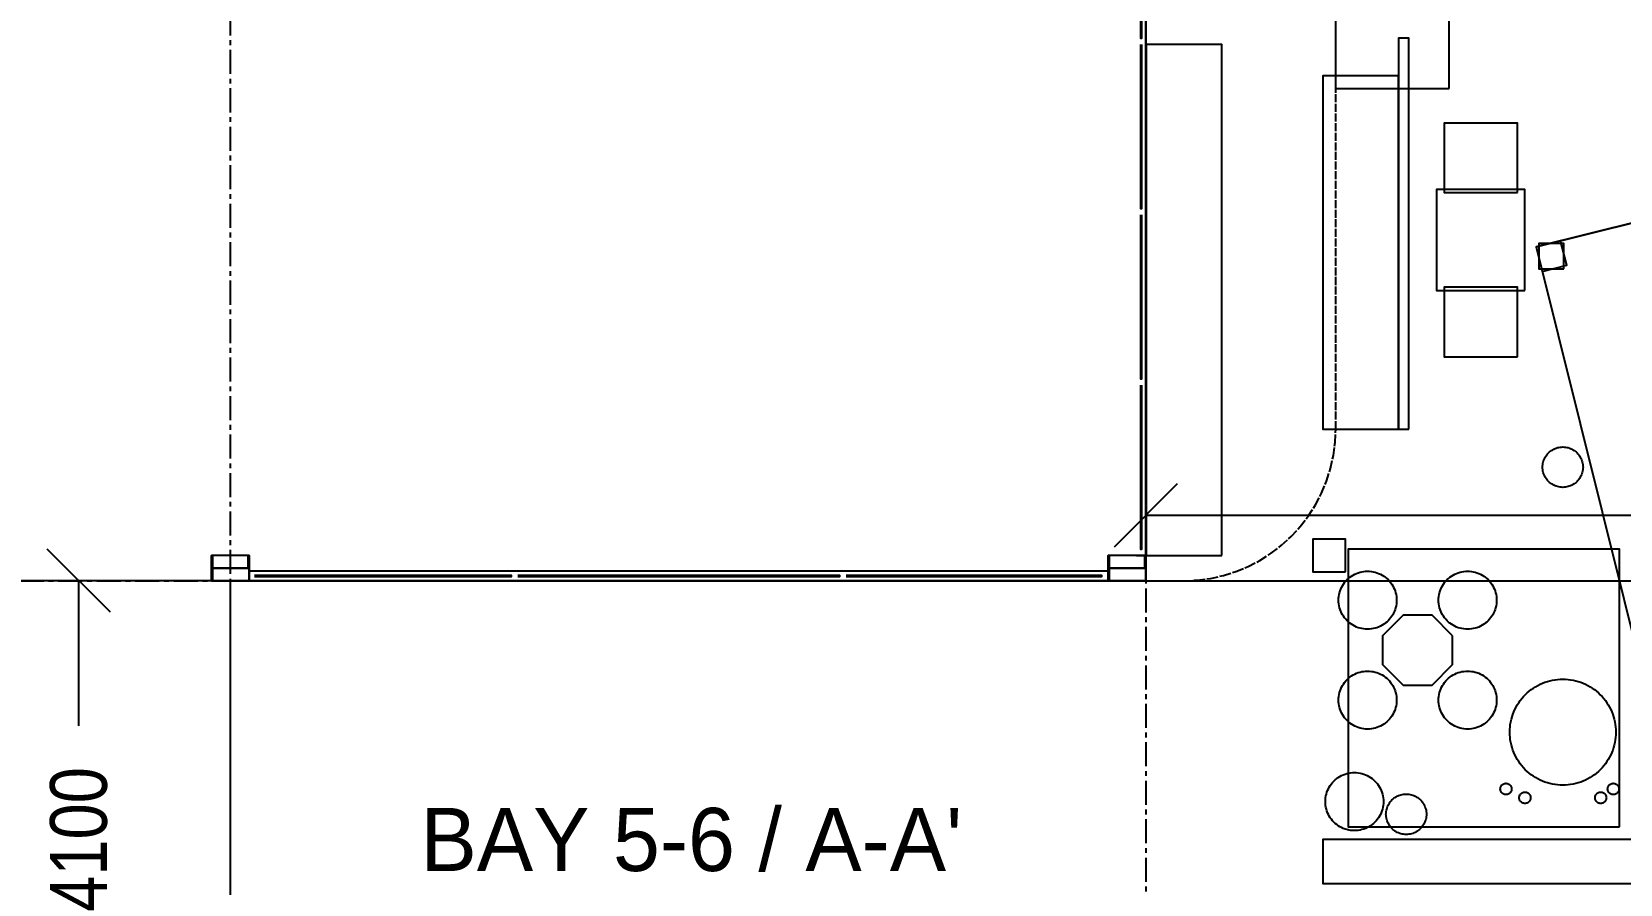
# Model space of a CAD drawing. Header units: millimetres. Extents: x -74219 to 26724, y -11313 to 45223.
# Drawn here: x -8823 to 3755, y 1695 to 8450 of the extents above; entities that cross this region are included whole.
import ezdxf
from ezdxf.enums import TextEntityAlignment as Align

# ---------------------------------------------------------------- set-up
doc = ezdxf.new("R2010")
doc.units = ezdxf.units.MM
doc.linetypes.add('CENTER', pattern=[5.08, 3.175, -0.635, 0.635, -0.635])
doc.linetypes.add('DASHED', pattern=[1.524, 1.27, -0.254])
for name, color, linetype in [('SMK-ABOVE', 5, 'DASHED'), ('SMK-BLDG', 7, 'CONTINUOUS'), ('SMK-DIMS', 7, 'CONTINUOUS'), ('SMK-EXIST', 30, 'CONTINUOUS'), ('SMK-GLAZ', 5, 'CONTINUOUS'), ('SMK-GRID', 8, 'CENTER'), ('SMK-R12-BAR', 40, 'Continuous'), ('SMK-R12-FURN', 7, 'Continuous'), ('SMK-R12-PHOTO', 5, 'Continuous'), ('SMK-R12-ROOF', 34, 'Continuous'), ('SMK-R12-SERV', 4, 'Continuous'), ('SMK-TEXT', 7, 'CONTINUOUS'), ('SMK-ZONE', 3, 'CONTINUOUS')]:
    doc.layers.add(name, color=color, linetype=linetype)
doc.styles.add('OpenSansCondensed-Light', font='OpenSansCondensed-Light.ttf')
doc.dimstyles.new('SMK200', dxfattribs={"dimtxt": 450, "dimasz": 300, "dimexe": 200, "dimexo": 200, "dimgap": 100, "dimtad": 1, "dimdec": 0, "dimtsz": 250, "dimcen": 2.5, "dimazin": 3, "dimtfac": 1, "dimtmove": 0, "dimatfit": 3})

# ---------------------------------------------------------------- blocks, each defined once
blk = doc.blocks.new('_OBLIQUE')
at = {"color": 0, "linetype": 'BYBLOCK'}
blk.add_line((-0.5, -0.5), (0.5, 0.5), dxfattribs=at)
blk = doc.blocks.new('*D1')
for p, q in [((-200, 4100), (-10800, 4100)), ((-10600, 2950), (-10600, 4100)), ((-10600, 0), (-10600, 1150)), ((-200, 0), (-10800, 0))]:
    blk.add_line(p, q)
at = {"layer": 'Defpoints'}
for p in [(0, 4100), (-10600, 0), (0, 0)]:
    blk.add_point(p, dxfattribs=at)
at = {"layer": 'SMK-DIMS', "xscale": 500, "yscale": 500, "rotation": 90}
for p in [(-10600, 4100), (-10600, 0)]:
    blk.add_blockref('_OBLIQUE', p, dxfattribs=at)
at = {"layer": 'SMK-DIMS', "insert": (-10600, 2050), "char_height": 450, "attachment_point": 5, "rotation": 90, "style": 'OpenSansCondensed-Light'}
blk.add_mtext('4100', dxfattribs=at)
blk = doc.blocks.new('*D2')
for p, q in [((-200, 9850), (-10800, 9850)), ((-10600, 7875), (-10600, 9850)), ((-10600, 4100), (-10600, 6075)), ((-200, 4100), (-10800, 4100))]:
    blk.add_line(p, q)
at = {"layer": 'Defpoints'}
for p in [(0, 9850), (-10600, 4100), (0, 4100)]:
    blk.add_point(p, dxfattribs=at)
at = {"layer": 'SMK-DIMS', "xscale": 500, "yscale": 500, "rotation": 90}
for p in [(-10600, 9850), (-10600, 4100)]:
    blk.add_blockref('_OBLIQUE', p, dxfattribs=at)
at = {"layer": 'SMK-DIMS', "insert": (-10600, 6975), "char_height": 450, "attachment_point": 5, "rotation": 90, "style": 'OpenSansCondensed-Light'}
blk.add_mtext('5750', dxfattribs=at)
blk = doc.blocks.new('*D9')
for p, q in [((-200, 42340.2), (-12100, 42340.2)), ((-11900, 22295.1), (-11900, 42340.2)), ((-11900, 0), (-11900, 20045.1)), ((-200, 0), (-12100, 0))]:
    blk.add_line(p, q)
at = {"layer": 'Defpoints'}
for p in [(0, 42340.2), (-11900, 0), (0, 0)]:
    blk.add_point(p, dxfattribs=at)
at = {"layer": 'SMK-DIMS', "xscale": 500, "yscale": 500, "rotation": 90}
for p in [(-11900, 42340.2), (-11900, 0)]:
    blk.add_blockref('_OBLIQUE', p, dxfattribs=at)
at = {"layer": 'SMK-DIMS', "insert": (-11900, 21170.1), "char_height": 450, "attachment_point": 5, "rotation": 90, "style": 'OpenSansCondensed-Light'}
blk.add_mtext('42340', dxfattribs=at)
blk = doc.blocks.new('*D12')
for p, q in [((0, 4300), (0, 4820)), ((13389, 4300), (13389, 4820)), ((0, 4620), (5569.5, 4620)), ((7819.5, 4620), (13389, 4620))]:
    blk.add_line(p, q)
at = {"layer": 'Defpoints'}
for p in [(0, 4620), (0, 4100), (13389, 4100)]:
    blk.add_point(p, dxfattribs=at)
at = {"layer": 'SMK-DIMS', "xscale": 500, "yscale": 500}
for p in [(0, 4620), (13389, 4620)]:
    blk.add_blockref('_OBLIQUE', p, dxfattribs=at)
at = {"layer": 'SMK-DIMS', "insert": (6694.5, 4620), "char_height": 450, "attachment_point": 5, "style": 'OpenSansCondensed-Light'}
blk.add_mtext('13389', dxfattribs=at)
blk = doc.blocks.new('*D15')
for p, q in [((13507, 3195), (13869, 1739)), ((8099, 510), (13821, 1934)), ((195, -1456), (5916, -33)), ((-119, -194), (243, -1650))]:
    blk.add_line(p, q)
at = {"layer": 'Defpoints'}
for p in [(13459, 3389), (-168, 0), (195, -1456)]:
    blk.add_point(p, dxfattribs=at)
at = {"layer": 'SMK-DIMS', "xscale": 500, "yscale": 500, "rotation": 13.967659105858573}
for p in [(13821, 1934), (195, -1456)]:
    blk.add_blockref('_OBLIQUE', p, dxfattribs=at)
at = {"layer": 'SMK-DIMS', "insert": (7008, 239), "char_height": 450, "attachment_point": 5, "rotation": 13.9677, "style": 'OpenSansCondensed-Light'}
blk.add_mtext('14041', dxfattribs=at)
blk = doc.blocks.new('*D17')
for p, q in [((-7450, 4100), (-8650, 4100)), ((-8450, 2950), (-8450, 4100)), ((-8450, 0), (-8450, 1150)), ((-7450, 0), (-8650, 0))]:
    blk.add_line(p, q)
at = {"layer": 'Defpoints'}
for p in [(-7250, 4100), (-8450, 0), (-7250, 0)]:
    blk.add_point(p, dxfattribs=at)
at = {"layer": 'SMK-DIMS', "xscale": 500, "yscale": 500, "rotation": 90}
for p in [(-8450, 4100), (-8450, 0)]:
    blk.add_blockref('_OBLIQUE', p, dxfattribs=at)
at = {"layer": 'SMK-DIMS', "insert": (-8450, 2050), "char_height": 450, "attachment_point": 5, "rotation": 90, "style": 'OpenSansCondensed-Light'}
blk.add_mtext('4100', dxfattribs=at)

msp = doc.modelspace()

# ---------------------------------------------------------------- linework, layer by layer
at = {"layer": 'SMK-ABOVE', "ltscale": 50}
msp.add_lwpolyline([(-0.4, 4100.3), (301.6, 4100.3), (406.2, 4104.8), (510, 4118.5), (612.2, 4141.2), (712, 4172.7), (808.7, 4212.7), (901.6, 4261.1), (989.9, 4317.3), (1072.9, 4381), (1150.1, 4451.8), (1220.8, 4528.9), (1284.6, 4612), (1340.8, 4700.3), (1389.2, 4793.1), (1429.2, 4889.9), (1460.7, 4989.7), (1483.4, 5091.9), (1497, 5195.7), (1501.6, 5300.3), (1501.6, 30800.3)], dxfattribs=at)
at = {"layer": 'SMK-BLDG'}
for points in [[(-0.4, 32000), (-0.4, 4100)], [(-75.4, 4300), (-0.4, 4300), (-0.4, 9749.8), (-75.4, 9749.8)], [(-7400.4, 4099.8), (-7100.4, 4099.8), (-7100.4, 4299.8), (-7400.4, 4299.8)], [(-300.4, 4099.8), (-0.4, 4099.8), (-0.4, 4299.8), (-300.4, 4299.8)], [(-7100.4, 4099.8), (-300.4, 4099.8), (-300.4, 4175), (-7100.4, 4175)], [(-0.4, 4100), (-7100.4, 4100)]]:
    msp.add_lwpolyline(points, dxfattribs=at)
at = {"layer": 'SMK-EXIST'}
for points in [[(3088.5, 6745.4), (8911.1, 8193.6), (10301.4, 2603.9), (4478.8, 1155.7)], [(3136.7, 6551.3), (3330.8, 6599.6), (3282.5, 6793.7), (3088.5, 6745.4)]]:
    msp.add_lwpolyline(points, dxfattribs=at)
at = {"layer": 'SMK-GLAZ'}
for points in [[(-42.9, 9700), (-42.9, 8400), (-32.9, 8400), (-32.9, 9700)], [(-42.9, 8350), (-42.9, 7050), (-32.9, 7050), (-32.9, 8350)], [(-42.9, 7000), (-42.9, 5700), (-32.9, 5700), (-32.9, 7000)], [(-42.9, 5650), (-42.9, 4350), (-32.9, 4350), (-32.9, 5650)], [(-7109.4, 4196.8), (-7391.4, 4196.8), (-7391.4, 4099.8), (-7400.4, 4099.8), (-7400.4, 4299.8), (-7391.4, 4299.8), (-7391.4, 4202.8), (-7109.4, 4202.8), (-7109.4, 4299.8), (-7100.4, 4299.8), (-7100.4, 4099.8), (-7109.4, 4099.8)], [(-9.4, 4196.8), (-291.4, 4196.8), (-291.4, 4099.8), (-300.4, 4099.8), (-300.4, 4299.8), (-291.4, 4299.8), (-291.4, 4202.8), (-9.4, 4202.8), (-9.4, 4299.8), (-0.4, 4299.8), (-0.4, 4099.8), (-9.4, 4099.8)], [(-7060.4, 4132.5), (-5025.4, 4132.5), (-5025.4, 4142.5), (-7060.4, 4142.5)], [(-4975.4, 4132.5), (-2425.4, 4132.5), (-2425.4, 4142.5), (-4975.4, 4142.5)], [(-2375.4, 4132.5), (-350.4, 4132.5), (-350.4, 4142.5), (-2375.4, 4142.5)]]:
    msp.add_lwpolyline(points, dxfattribs=at)
at = {"layer": 'SMK-GRID', "ltscale": 60}
for p, q in [((-7250, -5600), (-7250, 44200)), ((0, -5600), (0, 44200)), ((-14100, 4100), (15500, 4100))]:
    msp.add_line(p, q, dxfattribs=at)
at = {"layer": 'SMK-R12-BAR'}
msp.add_lwpolyline([(2400, 8000), (2400, 8600), (1500, 8600), (1500, 8000)], close=True, dxfattribs=at)
at = {"layer": 'SMK-R12-EXIST'}
for points in [[(4479, 1156), (10301, 2604), (8911, 8194), (3088, 6745)], [(3309, 6572), (3309, 6772), (3109, 6772), (3109, 6572)]]:
    msp.add_lwpolyline(points, close=True, dxfattribs=at)
at = {"layer": 'SMK-R12-FURN'}
for points in [[(2940, 7175), (2940, 7725), (2360, 7725), (2360, 7175)], [(3000, 6400), (3000, 7200), (2300, 7200), (2300, 6400)], [(2940, 5875), (2940, 6425), (2360, 6425), (2360, 5875)]]:
    msp.add_lwpolyline(points, close=True, dxfattribs=at)
at = {"layer": 'SMK-R12-PHOTO'}
for points in [[(3460, 5000), (3459.7, 4989.5), (3458.6, 4979.1), (3456.9, 4968.8), (3454.5, 4958.6), (3451.5, 4948.6), (3447.8, 4938.8), (3443.5, 4929.2), (3438.6, 4920), (3433, 4911.1), (3426.9, 4902.6), (3420.3, 4894.5), (3413.1, 4886.9), (3405.5, 4879.7), (3397.4, 4873.1), (3388.9, 4867), (3380, 4861.4), (3370.8, 4856.5), (3361.2, 4852.2), (3351.4, 4848.5), (3341.4, 4845.5), (3331.2, 4843.1), (3320.9, 4841.4), (3310.5, 4840.3), (3300, 4840), (3289.5, 4840.3), (3279.1, 4841.4), (3268.8, 4843.1), (3258.6, 4845.5), (3248.6, 4848.5), (3238.8, 4852.2), (3229.2, 4856.5), (3220, 4861.4), (3211.1, 4867), (3202.6, 4873.1), (3194.5, 4879.7), (3186.9, 4886.9), (3179.7, 4894.5), (3173.1, 4902.6), (3167, 4911.1), (3161.4, 4920), (3156.5, 4929.2), (3152.2, 4938.8), (3148.5, 4948.6), (3145.5, 4958.6), (3143.1, 4968.8), (3141.4, 4979.1), (3140.3, 4989.5), (3140, 5000), (3140.3, 5010.5), (3141.4, 5020.9), (3143.1, 5031.2), (3145.5, 5041.4), (3148.5, 5051.4), (3152.2, 5061.2), (3156.5, 5070.8), (3161.4, 5080), (3167, 5088.9), (3173.1, 5097.4), (3179.7, 5105.5), (3186.9, 5113.1), (3194.5, 5120.3), (3202.6, 5126.9), (3211.1, 5133), (3220, 5138.6), (3229.2, 5143.5), (3238.8, 5147.8), (3248.6, 5151.5), (3258.6, 5154.5), (3268.8, 5156.9), (3279.1, 5158.6), (3289.5, 5159.7), (3300, 5160), (3310.5, 5159.7), (3320.9, 5158.6), (3331.2, 5156.9), (3341.4, 5154.5), (3351.4, 5151.5), (3361.2, 5147.8), (3370.8, 5143.5), (3380, 5138.6), (3388.9, 5133), (3397.4, 5126.9), (3405.5, 5120.3), (3413.1, 5113.1), (3420.3, 5105.5), (3426.9, 5097.4), (3433, 5088.9), (3438.6, 5080), (3443.5, 5070.8), (3447.8, 5061.2), (3451.5, 5051.4), (3454.5, 5041.4), (3456.9, 5031.2), (3458.6, 5020.9), (3459.7, 5010.5)], [(1580, 4170), (1580, 4430), (1320, 4430), (1320, 4170)], [(3750, 2150), (3750, 4350), (1600, 4350), (1600, 2150)], [(1984, 3946), (1983.5, 3930.9), (1982.1, 3916), (1979.6, 3901.1), (1976.2, 3886.5), (1971.8, 3872), (1966.5, 3858), (1960.3, 3844.3), (1953.2, 3831), (1945.3, 3818.2), (1936.5, 3806), (1926.9, 3794.3), (1916.7, 3783.3), (1905.7, 3773.1), (1894, 3763.5), (1881.8, 3754.7), (1869, 3746.8), (1855.7, 3739.7), (1842, 3733.5), (1828, 3728.2), (1813.5, 3723.8), (1798.9, 3720.4), (1784, 3717.9), (1769.1, 3716.5), (1754, 3716), (1739, 3716.5), (1724, 3717.9), (1709.1, 3720.4), (1694.5, 3723.8), (1680.1, 3728.2), (1666, 3733.5), (1652.3, 3739.7), (1639, 3746.8), (1626.2, 3754.7), (1614, 3763.5), (1602.4, 3773.1), (1591.4, 3783.3), (1581.1, 3794.3), (1571.5, 3806), (1562.8, 3818.2), (1554.8, 3831), (1547.7, 3844.3), (1541.5, 3858), (1536.2, 3872), (1531.9, 3886.5), (1528.4, 3901.1), (1526, 3916), (1524.5, 3930.9), (1524, 3946), (1524.5, 3961), (1526, 3976), (1528.4, 3990.9), (1531.9, 4005.5), (1536.2, 4019.9), (1541.5, 4034), (1547.7, 4047.7), (1554.8, 4061), (1562.8, 4073.8), (1571.5, 4086), (1581.1, 4097.6), (1591.4, 4108.6), (1602.4, 4118.9), (1614, 4128.5), (1626.2, 4137.2), (1639, 4145.2), (1652.3, 4152.3), (1666, 4158.5), (1680.1, 4163.8), (1694.5, 4168.1), (1709.1, 4171.6), (1724, 4174), (1739, 4175.5), (1754, 4176), (1769.1, 4175.5), (1784, 4174), (1798.9, 4171.6), (1813.5, 4168.1), (1828, 4163.8), (1842, 4158.5), (1855.7, 4152.3), (1869, 4145.2), (1881.8, 4137.2), (1894, 4128.5), (1905.7, 4118.9), (1916.7, 4108.6), (1926.9, 4097.6), (1936.5, 4086), (1945.3, 4073.8), (1953.2, 4061), (1960.3, 4047.7), (1966.5, 4034), (1971.8, 4019.9), (1976.2, 4005.5), (1979.6, 3990.9), (1982.1, 3976), (1983.5, 3961)], [(2776, 3946), (2775.5, 3930.9), (2774, 3916), (2771.6, 3901.1), (2768.1, 3886.5), (2763.8, 3872), (2758.5, 3858), (2752.3, 3844.3), (2745.2, 3831), (2737.2, 3818.2), (2728.5, 3806), (2718.9, 3794.3), (2708.6, 3783.3), (2697.6, 3773.1), (2686, 3763.5), (2673.8, 3754.7), (2661, 3746.8), (2647.7, 3739.7), (2634, 3733.5), (2619.9, 3728.2), (2605.5, 3723.8), (2590.9, 3720.4), (2576, 3717.9), (2561, 3716.5), (2546, 3716), (2530.9, 3716.5), (2516, 3717.9), (2501.1, 3720.4), (2486.5, 3723.8), (2472, 3728.2), (2458, 3733.5), (2444.3, 3739.7), (2431, 3746.8), (2418.2, 3754.7), (2406, 3763.5), (2394.3, 3773.1), (2383.3, 3783.3), (2373.1, 3794.3), (2363.5, 3806), (2354.7, 3818.2), (2346.8, 3831), (2339.7, 3844.3), (2333.5, 3858), (2328.2, 3872), (2323.8, 3886.5), (2320.4, 3901.1), (2317.9, 3916), (2316.5, 3930.9), (2316, 3946), (2316.5, 3961), (2317.9, 3976), (2320.4, 3990.9), (2323.8, 4005.5), (2328.2, 4019.9), (2333.5, 4034), (2339.7, 4047.7), (2346.8, 4061), (2354.7, 4073.8), (2363.5, 4086), (2373.1, 4097.6), (2383.3, 4108.6), (2394.3, 4118.9), (2406, 4128.5), (2418.2, 4137.2), (2431, 4145.2), (2444.3, 4152.3), (2458, 4158.5), (2472, 4163.8), (2486.5, 4168.1), (2501.1, 4171.6), (2516, 4174), (2530.9, 4175.5), (2546, 4176), (2561, 4175.5), (2576, 4174), (2590.9, 4171.6), (2605.5, 4168.1), (2619.9, 4163.8), (2634, 4158.5), (2647.7, 4152.3), (2661, 4145.2), (2673.8, 4137.2), (2686, 4128.5), (2697.6, 4118.9), (2708.6, 4108.6), (2718.9, 4097.6), (2728.5, 4086), (2737.2, 4073.8), (2745.2, 4061), (2752.3, 4047.7), (2758.5, 4034), (2763.8, 4019.9), (2768.1, 4005.5), (2771.6, 3990.9), (2774, 3976), (2775.5, 3961)], [(2427.2, 3664.8), (2264.8, 3827.2), (2035.2, 3827.2), (1872.8, 3664.8), (1872.8, 3435.2), (2035.2, 3272.8), (2264.8, 3272.8), (2427.2, 3435.2)], [(1984, 3154), (1983.5, 3139), (1982.1, 3124), (1979.6, 3109.1), (1976.2, 3094.5), (1971.8, 3080.1), (1966.5, 3066), (1960.3, 3052.3), (1953.2, 3039), (1945.3, 3026.2), (1936.5, 3014), (1926.9, 3002.4), (1916.7, 2991.4), (1905.7, 2981.1), (1894, 2971.5), (1881.8, 2962.8), (1869, 2954.8), (1855.7, 2947.7), (1842, 2941.5), (1828, 2936.2), (1813.5, 2931.9), (1798.9, 2928.4), (1784, 2926), (1769.1, 2924.5), (1754, 2924), (1739, 2924.5), (1724, 2926), (1709.1, 2928.4), (1694.5, 2931.9), (1680.1, 2936.2), (1666, 2941.5), (1652.3, 2947.7), (1639, 2954.8), (1626.2, 2962.8), (1614, 2971.5), (1602.4, 2981.1), (1591.4, 2991.4), (1581.1, 3002.4), (1571.5, 3014), (1562.8, 3026.2), (1554.8, 3039), (1547.7, 3052.3), (1541.5, 3066), (1536.2, 3080.1), (1531.9, 3094.5), (1528.4, 3109.1), (1526, 3124), (1524.5, 3139), (1524, 3154), (1524.5, 3169.1), (1526, 3184), (1528.4, 3198.9), (1531.9, 3213.5), (1536.2, 3228), (1541.5, 3242), (1547.7, 3255.7), (1554.8, 3269), (1562.8, 3281.8), (1571.5, 3294), (1581.1, 3305.7), (1591.4, 3316.7), (1602.4, 3326.9), (1614, 3336.5), (1626.2, 3345.3), (1639, 3353.2), (1652.3, 3360.3), (1666, 3366.5), (1680.1, 3371.8), (1694.5, 3376.2), (1709.1, 3379.6), (1724, 3382.1), (1739, 3383.5), (1754, 3384), (1769.1, 3383.5), (1784, 3382.1), (1798.9, 3379.6), (1813.5, 3376.2), (1828, 3371.8), (1842, 3366.5), (1855.7, 3360.3), (1869, 3353.2), (1881.8, 3345.3), (1894, 3336.5), (1905.7, 3326.9), (1916.7, 3316.7), (1926.9, 3305.7), (1936.5, 3294), (1945.3, 3281.8), (1953.2, 3269), (1960.3, 3255.7), (1966.5, 3242), (1971.8, 3228), (1976.2, 3213.5), (1979.6, 3198.9), (1982.1, 3184), (1983.5, 3169.1)], [(2776, 3154), (2775.5, 3139), (2774, 3124), (2771.6, 3109.1), (2768.1, 3094.5), (2763.8, 3080.1), (2758.5, 3066), (2752.3, 3052.3), (2745.2, 3039), (2737.2, 3026.2), (2728.5, 3014), (2718.9, 3002.4), (2708.6, 2991.4), (2697.6, 2981.1), (2686, 2971.5), (2673.8, 2962.8), (2661, 2954.8), (2647.7, 2947.7), (2634, 2941.5), (2619.9, 2936.2), (2605.5, 2931.9), (2590.9, 2928.4), (2576, 2926), (2561, 2924.5), (2546, 2924), (2530.9, 2924.5), (2516, 2926), (2501.1, 2928.4), (2486.5, 2931.9), (2472, 2936.2), (2458, 2941.5), (2444.3, 2947.7), (2431, 2954.8), (2418.2, 2962.8), (2406, 2971.5), (2394.3, 2981.1), (2383.3, 2991.4), (2373.1, 3002.4), (2363.5, 3014), (2354.7, 3026.2), (2346.8, 3039), (2339.7, 3052.3), (2333.5, 3066), (2328.2, 3080.1), (2323.8, 3094.5), (2320.4, 3109.1), (2317.9, 3124), (2316.5, 3139), (2316, 3154), (2316.5, 3169.1), (2317.9, 3184), (2320.4, 3198.9), (2323.8, 3213.5), (2328.2, 3228), (2333.5, 3242), (2339.7, 3255.7), (2346.8, 3269), (2354.7, 3281.8), (2363.5, 3294), (2373.1, 3305.7), (2383.3, 3316.7), (2394.3, 3326.9), (2406, 3336.5), (2418.2, 3345.3), (2431, 3353.2), (2444.3, 3360.3), (2458, 3366.5), (2472, 3371.8), (2486.5, 3376.2), (2501.1, 3379.6), (2516, 3382.1), (2530.9, 3383.5), (2546, 3384), (2561, 3383.5), (2576, 3382.1), (2590.9, 3379.6), (2605.5, 3376.2), (2619.9, 3371.8), (2634, 3366.5), (2647.7, 3360.3), (2661, 3353.2), (2673.8, 3345.3), (2686, 3336.5), (2697.6, 3326.9), (2708.6, 3316.7), (2718.9, 3305.7), (2728.5, 3294), (2737.2, 3281.8), (2745.2, 3269), (2752.3, 3255.7), (2758.5, 3242), (2763.8, 3228), (2768.1, 3213.5), (2771.6, 3198.9), (2774, 3184), (2775.5, 3169.1)], [(3720, 2900), (3719.5, 2879.4), (3718, 2858.8), (3715.5, 2838.4), (3711.9, 2818.1), (3707.4, 2797.9), (3701.9, 2778.1), (3695.4, 2758.5), (3688, 2739.3), (3679.7, 2720.4), (3670.4, 2702), (3660.2, 2684.1), (3649.2, 2666.7), (3637.3, 2649.8), (3624.7, 2633.6), (3611.2, 2617.9), (3597, 2603), (3582.1, 2588.8), (3566.4, 2575.3), (3550.2, 2562.7), (3533.3, 2550.8), (3515.9, 2539.8), (3498, 2529.6), (3479.6, 2520.3), (3460.7, 2512), (3441.5, 2504.6), (3421.9, 2498.1), (3402.1, 2492.6), (3381.9, 2488.1), (3361.6, 2484.5), (3341.2, 2482), (3320.6, 2480.5), (3300, 2480), (3279.4, 2480.5), (3258.8, 2482), (3238.4, 2484.5), (3218.1, 2488.1), (3197.9, 2492.6), (3178.1, 2498.1), (3158.5, 2504.6), (3139.3, 2512), (3120.4, 2520.3), (3102, 2529.6), (3084.1, 2539.8), (3066.7, 2550.8), (3049.8, 2562.7), (3033.6, 2575.3), (3017.9, 2588.8), (3003, 2603), (2988.8, 2617.9), (2975.3, 2633.6), (2962.7, 2649.8), (2950.8, 2666.7), (2939.8, 2684.1), (2929.6, 2702), (2920.3, 2720.4), (2912, 2739.3), (2904.6, 2758.5), (2898.1, 2778.1), (2892.6, 2797.9), (2888.1, 2818.1), (2884.5, 2838.4), (2882, 2858.8), (2880.5, 2879.4), (2880, 2900), (2880.5, 2920.6), (2882, 2941.2), (2884.5, 2961.6), (2888.1, 2981.9), (2892.6, 3002.1), (2898.1, 3021.9), (2904.6, 3041.5), (2912, 3060.7), (2920.3, 3079.6), (2929.6, 3098), (2939.8, 3115.9), (2950.8, 3133.3), (2962.7, 3150.2), (2975.3, 3166.4), (2988.8, 3182.1), (3003, 3197), (3017.9, 3211.2), (3033.6, 3224.7), (3049.8, 3237.3), (3066.7, 3249.2), (3084.1, 3260.2), (3102, 3270.4), (3120.4, 3279.7), (3139.3, 3288), (3158.5, 3295.4), (3178.1, 3301.9), (3197.9, 3307.4), (3218.1, 3311.9), (3238.4, 3315.5), (3258.8, 3318), (3279.4, 3319.5), (3300, 3320), (3320.6, 3319.5), (3341.2, 3318), (3361.6, 3315.5), (3381.9, 3311.9), (3402.1, 3307.4), (3421.9, 3301.9), (3441.5, 3295.4), (3460.7, 3288), (3479.6, 3279.7), (3498, 3270.4), (3515.9, 3260.2), (3533.3, 3249.2), (3550.2, 3237.3), (3566.4, 3224.7), (3582.1, 3211.2), (3597, 3197), (3611.2, 3182.1), (3624.7, 3166.4), (3637.3, 3150.2), (3649.2, 3133.3), (3660.2, 3115.9), (3670.4, 3098), (3679.7, 3079.6), (3688, 3060.7), (3695.4, 3041.5), (3701.9, 3021.9), (3707.4, 3002.1), (3711.9, 2981.9), (3715.5, 2961.6), (3718, 2941.2), (3719.5, 2920.6)], [(1880, 2350), (1879.5, 2335), (1878, 2320), (1875.6, 2305.1), (1872.2, 2290.5), (1867.8, 2276.1), (1862.5, 2262), (1856.3, 2248.3), (1849.2, 2235), (1841.2, 2222.2), (1832.5, 2210), (1822.9, 2198.4), (1812.6, 2187.4), (1801.6, 2177.1), (1790, 2167.5), (1777.8, 2158.8), (1765, 2150.8), (1751.7, 2143.7), (1738, 2137.5), (1723.9, 2132.2), (1709.5, 2127.8), (1694.9, 2124.4), (1680, 2122), (1665, 2120.5), (1650, 2120), (1635, 2120.5), (1620, 2122), (1605.1, 2124.4), (1590.5, 2127.8), (1576.1, 2132.2), (1562, 2137.5), (1548.3, 2143.7), (1535, 2150.8), (1522.2, 2158.8), (1510, 2167.5), (1498.4, 2177.1), (1487.4, 2187.4), (1477.1, 2198.4), (1467.5, 2210), (1458.8, 2222.2), (1450.8, 2235), (1443.7, 2248.3), (1437.5, 2262), (1432.2, 2276.1), (1427.8, 2290.5), (1424.4, 2305.1), (1422, 2320), (1420.5, 2335), (1420, 2350), (1420.5, 2365), (1422, 2380), (1424.4, 2394.9), (1427.8, 2409.5), (1432.2, 2423.9), (1437.5, 2438), (1443.7, 2451.7), (1450.8, 2465), (1458.8, 2477.8), (1467.5, 2490), (1477.1, 2501.6), (1487.4, 2512.6), (1498.4, 2522.9), (1510, 2532.5), (1522.2, 2541.2), (1535, 2549.2), (1548.3, 2556.3), (1562, 2562.5), (1576.1, 2567.8), (1590.5, 2572.2), (1605.1, 2575.6), (1620, 2578), (1635, 2579.5), (1650, 2580), (1665, 2579.5), (1680, 2578), (1694.9, 2575.6), (1709.5, 2572.2), (1723.9, 2567.8), (1738, 2562.5), (1751.7, 2556.3), (1765, 2549.2), (1777.8, 2541.2), (1790, 2532.5), (1801.6, 2522.9), (1812.6, 2512.6), (1822.9, 2501.6), (1832.5, 2490), (1841.2, 2477.8), (1849.2, 2465), (1856.3, 2451.7), (1862.5, 2438), (1867.8, 2423.9), (1872.2, 2409.5), (1875.6, 2394.9), (1878, 2380), (1879.5, 2365)], [(2220, 2250), (2219.7, 2239.5), (2218.6, 2229.1), (2216.9, 2218.8), (2214.5, 2208.6), (2211.5, 2198.6), (2207.8, 2188.8), (2203.5, 2179.2), (2198.6, 2170), (2193, 2161.1), (2186.9, 2152.6), (2180.3, 2144.5), (2173.1, 2136.9), (2165.5, 2129.7), (2157.4, 2123.1), (2148.9, 2117), (2140, 2111.4), (2130.8, 2106.5), (2121.2, 2102.2), (2111.4, 2098.5), (2101.4, 2095.5), (2091.2, 2093.1), (2080.9, 2091.4), (2070.5, 2090.3), (2060, 2090), (2049.5, 2090.3), (2039.1, 2091.4), (2028.8, 2093.1), (2018.6, 2095.5), (2008.6, 2098.5), (1998.8, 2102.2), (1989.2, 2106.5), (1980, 2111.4), (1971.1, 2117), (1962.6, 2123.1), (1954.5, 2129.7), (1946.9, 2136.9), (1939.7, 2144.5), (1933.1, 2152.6), (1927, 2161.1), (1921.4, 2170), (1916.5, 2179.2), (1912.2, 2188.8), (1908.5, 2198.6), (1905.5, 2208.6), (1903.1, 2218.8), (1901.4, 2229.1), (1900.3, 2239.5), (1900, 2250), (1900.3, 2260.5), (1901.4, 2270.9), (1903.1, 2281.2), (1905.5, 2291.4), (1908.5, 2301.4), (1912.2, 2311.2), (1916.5, 2320.8), (1921.4, 2330), (1927, 2338.9), (1933.1, 2347.4), (1939.7, 2355.5), (1946.9, 2363.1), (1954.5, 2370.3), (1962.6, 2376.9), (1971.1, 2383), (1980, 2388.6), (1989.2, 2393.5), (1998.8, 2397.8), (2008.6, 2401.5), (2018.6, 2404.5), (2028.8, 2406.9), (2039.1, 2408.6), (2049.5, 2409.7), (2060, 2410), (2070.5, 2409.7), (2080.9, 2408.6), (2091.2, 2406.9), (2101.4, 2404.5), (2111.4, 2401.5), (2121.2, 2397.8), (2130.8, 2393.5), (2140, 2388.6), (2148.9, 2383), (2157.4, 2376.9), (2165.5, 2370.3), (2173.1, 2363.1), (2180.3, 2355.5), (2186.9, 2347.4), (2193, 2338.9), (2198.6, 2330), (2203.5, 2320.8), (2207.8, 2311.2), (2211.5, 2301.4), (2214.5, 2291.4), (2216.9, 2281.2), (2218.6, 2270.9), (2219.7, 2260.5)], [(2895, 2450), (2894.6, 2444.1), (2893.5, 2438.4), (2891.6, 2432.8), (2889, 2427.5), (2885.7, 2422.6), (2881.8, 2418.2), (2877.4, 2414.3), (2872.5, 2411), (2867.2, 2408.4), (2861.6, 2406.5), (2855.9, 2405.4), (2850, 2405), (2844.1, 2405.4), (2838.4, 2406.5), (2832.8, 2408.4), (2827.5, 2411), (2822.6, 2414.3), (2818.2, 2418.2), (2814.3, 2422.6), (2811, 2427.5), (2808.4, 2432.8), (2806.5, 2438.4), (2805.4, 2444.1), (2805, 2450), (2805.4, 2455.9), (2806.5, 2461.6), (2808.4, 2467.2), (2811, 2472.5), (2814.3, 2477.4), (2818.2, 2481.8), (2822.6, 2485.7), (2827.5, 2489), (2832.8, 2491.6), (2838.4, 2493.5), (2844.1, 2494.6), (2850, 2495), (2855.9, 2494.6), (2861.6, 2493.5), (2867.2, 2491.6), (2872.5, 2489), (2877.4, 2485.7), (2881.8, 2481.8), (2885.7, 2477.4), (2889, 2472.5), (2891.6, 2467.2), (2893.5, 2461.6), (2894.6, 2455.9)], [(3045, 2380), (3044.6, 2374.1), (3043.5, 2368.4), (3041.6, 2362.8), (3039, 2357.5), (3035.7, 2352.6), (3031.8, 2348.2), (3027.4, 2344.3), (3022.5, 2341), (3017.2, 2338.4), (3011.6, 2336.5), (3005.9, 2335.4), (3000, 2335), (2994.1, 2335.4), (2988.4, 2336.5), (2982.8, 2338.4), (2977.5, 2341), (2972.6, 2344.3), (2968.2, 2348.2), (2964.3, 2352.6), (2961, 2357.5), (2958.4, 2362.8), (2956.5, 2368.4), (2955.4, 2374.1), (2955, 2380), (2955.4, 2385.9), (2956.5, 2391.6), (2958.4, 2397.2), (2961, 2402.5), (2964.3, 2407.4), (2968.2, 2411.8), (2972.6, 2415.7), (2977.5, 2419), (2982.8, 2421.6), (2988.4, 2423.5), (2994.1, 2424.6), (3000, 2425), (3005.9, 2424.6), (3011.6, 2423.5), (3017.2, 2421.6), (3022.5, 2419), (3027.4, 2415.7), (3031.8, 2411.8), (3035.7, 2407.4), (3039, 2402.5), (3041.6, 2397.2), (3043.5, 2391.6), (3044.6, 2385.9)], [(3645, 2380), (3644.6, 2374.1), (3643.5, 2368.4), (3641.6, 2362.8), (3639, 2357.5), (3635.7, 2352.6), (3631.8, 2348.2), (3627.4, 2344.3), (3622.5, 2341), (3617.2, 2338.4), (3611.6, 2336.5), (3605.9, 2335.4), (3600, 2335), (3594.1, 2335.4), (3588.4, 2336.5), (3582.8, 2338.4), (3577.5, 2341), (3572.6, 2344.3), (3568.2, 2348.2), (3564.3, 2352.6), (3561, 2357.5), (3558.4, 2362.8), (3556.5, 2368.4), (3555.4, 2374.1), (3555, 2380), (3555.4, 2385.9), (3556.5, 2391.6), (3558.4, 2397.2), (3561, 2402.5), (3564.3, 2407.4), (3568.2, 2411.8), (3572.6, 2415.7), (3577.5, 2419), (3582.8, 2421.6), (3588.4, 2423.5), (3594.1, 2424.6), (3600, 2425), (3605.9, 2424.6), (3611.6, 2423.5), (3617.2, 2421.6), (3622.5, 2419), (3627.4, 2415.7), (3631.8, 2411.8), (3635.7, 2407.4), (3639, 2402.5), (3641.6, 2397.2), (3643.5, 2391.6), (3644.6, 2385.9)], [(3745, 2450), (3744.6, 2444.1), (3743.5, 2438.4), (3741.6, 2432.8), (3739, 2427.5), (3735.7, 2422.6), (3731.8, 2418.2), (3727.4, 2414.3), (3722.5, 2411), (3717.2, 2408.4), (3711.6, 2406.5), (3705.9, 2405.4), (3700, 2405), (3694.1, 2405.4), (3688.4, 2406.5), (3682.8, 2408.4), (3677.5, 2411), (3672.6, 2414.3), (3668.2, 2418.2), (3664.3, 2422.6), (3661, 2427.5), (3658.4, 2432.8), (3656.5, 2438.4), (3655.4, 2444.1), (3655, 2450), (3655.4, 2455.9), (3656.5, 2461.6), (3658.4, 2467.2), (3661, 2472.5), (3664.3, 2477.4), (3668.2, 2481.8), (3672.6, 2485.7), (3677.5, 2489), (3682.8, 2491.6), (3688.4, 2493.5), (3694.1, 2494.6), (3700, 2495), (3705.9, 2494.6), (3711.6, 2493.5), (3717.2, 2491.6), (3722.5, 2489), (3727.4, 2485.7), (3731.8, 2481.8), (3735.7, 2477.4), (3739, 2472.5), (3741.6, 2467.2), (3743.5, 2461.6), (3744.6, 2455.9)], [(5200, 1700), (5200, 2050), (1400, 2050), (1400, 1700)]]:
    msp.add_lwpolyline(points, close=True, dxfattribs=at)
at = {"layer": 'SMK-R12-ROOF'}
msp.add_line((0, 4100), (12638.5, 4100), dxfattribs=at)
at = {"layer": 'SMK-R12-SERV'}
for points in [[(600, 4300), (600, 8350), (0, 8350), (0, 4300)], [(2080, 5300), (2080, 8400), (2000, 8400), (2000, 5300)], [(2000, 5300), (2000, 8100), (1400, 8100), (1400, 5300)]]:
    msp.add_lwpolyline(points, close=True, dxfattribs=at)
at = {"layer": 'SMK-ZONE'}
msp.add_lwpolyline([(0, 42340.2), (9656.2, 41965.1), (13458.6, 3389.2), (-167.5, 0), (-7250, 0), (-7250, 4100), (0, 4100)], close=True, dxfattribs=at)

# ---------------------------------------------------------------- texts
at = {"layer": 'SMK-TEXT'}
msp.add_text("BAY 5-6 / A-A'", height=500, dxfattribs=at).set_placement((-3600, 2050), align=Align.MIDDLE_CENTER)

# ---------------------------------------------------------------- dimensions: what is measured, and where the dimension line sits
at = {"layer": 'SMK-DIMS'}
for base, p1, p2, angle, picture, middle in [((-11900, 0), (0, 0), (0, 42340.2), 90, '*D9', (-11900, 21170.1)), ((-10600, 4100), (0, 4100), (0, 9850), 90, '*D2', (-10600, 6975)), ((-10600, 0), (0, 0), (0, 4100), 90, '*D1', (-10600, 2050)), ((-8450, 0), (-7250, 0), (-7250, 4100), 90, '*D17', (-8450, 2050)), ((194.6, -1455.6), (-167.5, 0), (13458.6, 3389.2), 13.96766, '*D15', (7007.6, 239))]:
    dim = msp.add_linear_dim(base=base, p1=p1, p2=p2, angle=angle, dimstyle='SMK200', dxfattribs=at)
    dim.commit()
    dim.dimension.update_dxf_attribs({"geometry": picture, "text_midpoint": middle})
dim = msp.add_linear_dim(base=(0, 4620), p1=(0, 4100), p2=(13389, 4100), dimstyle='SMK200', dxfattribs=at)
dim.commit()
dim.dimension.update_dxf_attribs({"geometry": '*D12', "text_midpoint": (6694.5, 4620)})

doc.saveas('drawing.dxf')
